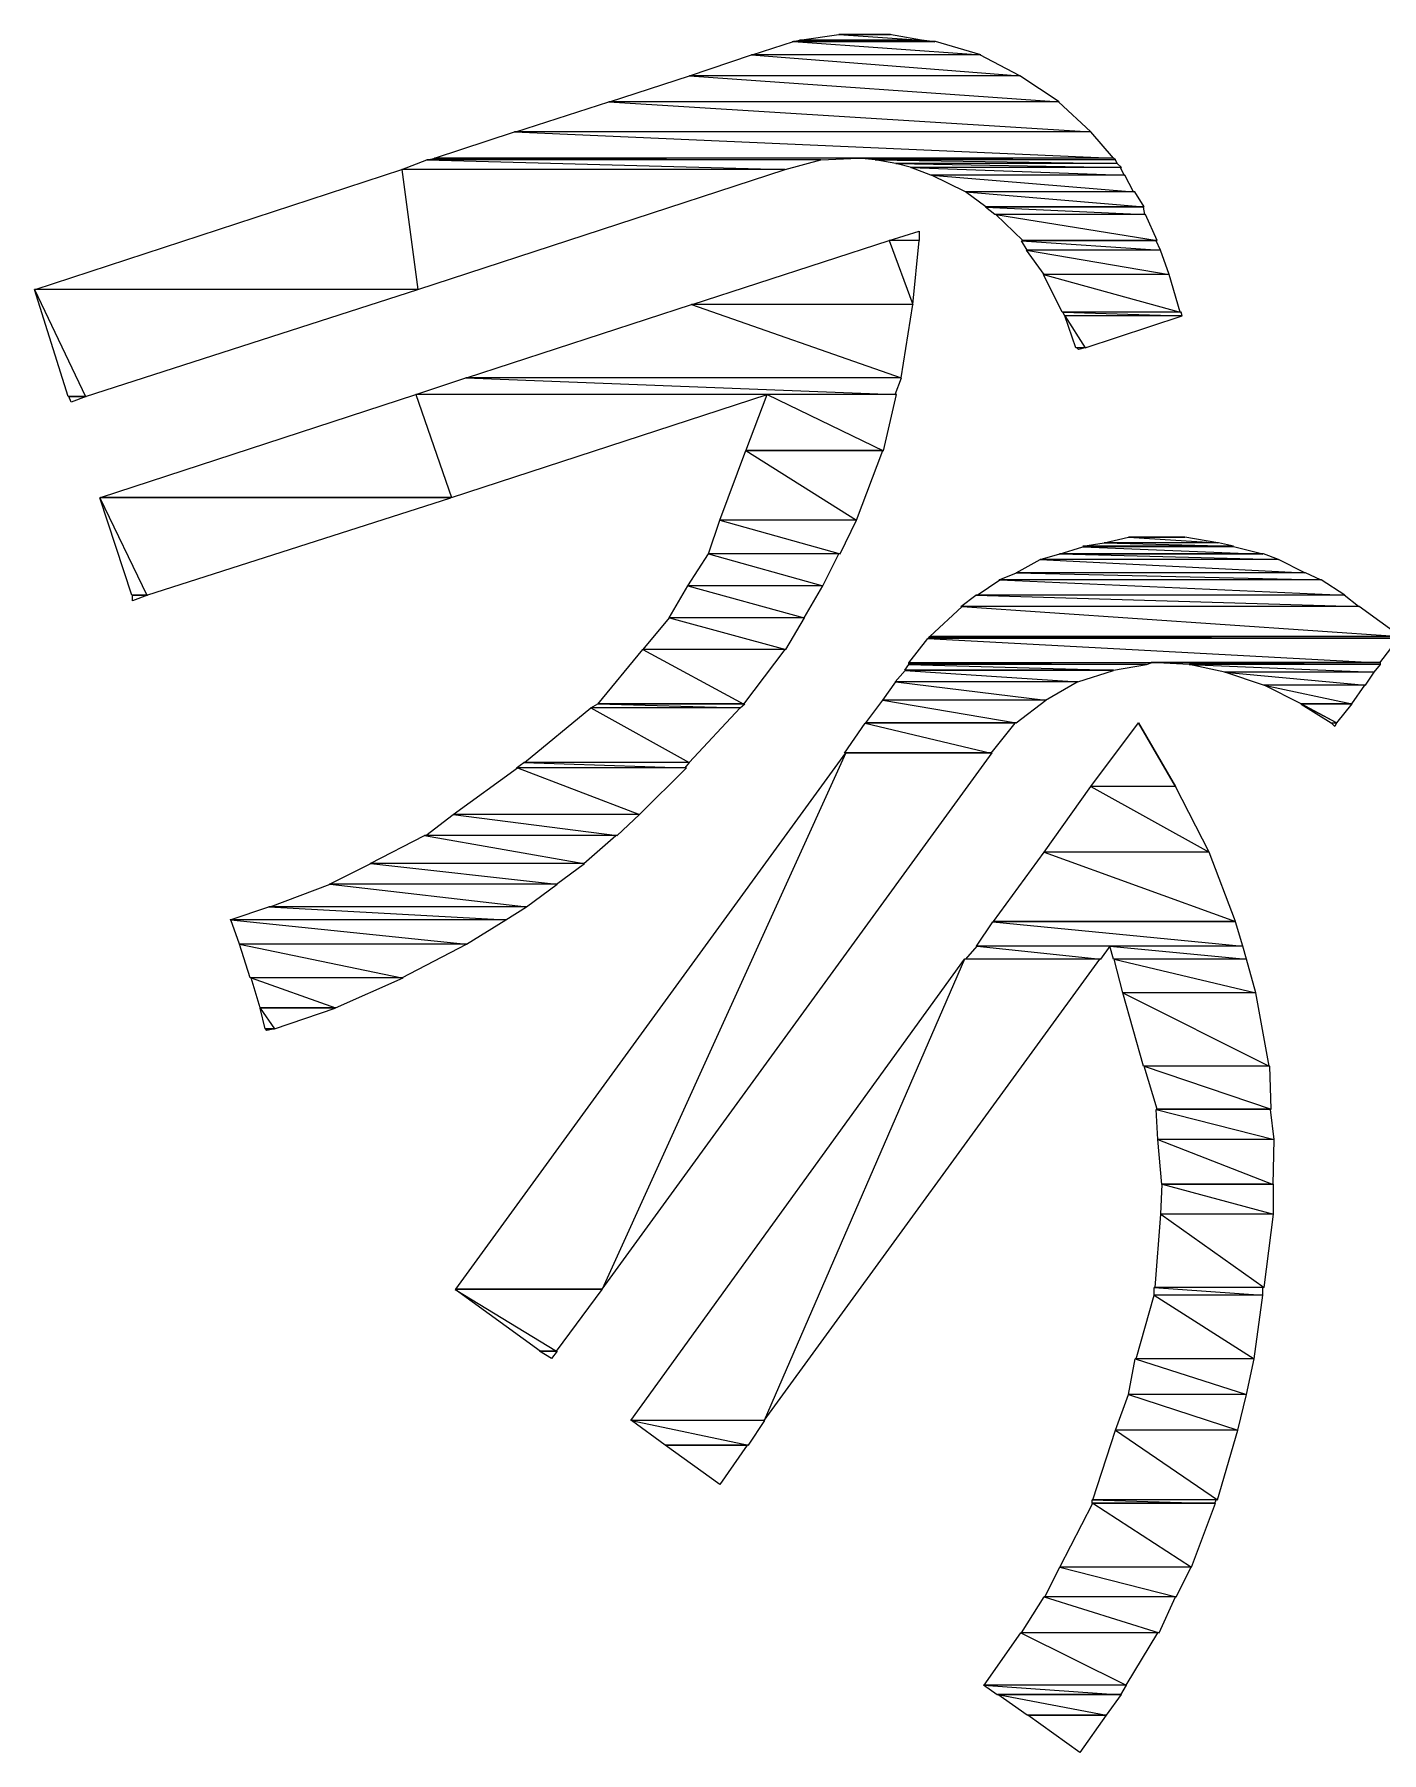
# Model space of a CAD drawing. Header units: millimetres. Extents: x 10 to 831, y 7 to 587.
# Drawn here: x 753.31 to 760.91, y 141.49 to 151.18 of the extents above; entities that cross this region are included whole.
import ezdxf

# ---------------------------------------------------------------- set-up
doc = ezdxf.new("R2010")
doc.units = ezdxf.units.MM
doc.layers.get('0').update_dxf_attribs({"linetype": 'CONTINUOUS'})

msp = doc.modelspace()

# ---------------------------------------------------------------- linework, layer by layer
at = {"color": 0}
for p, q in [((757.361, 151.063), (757.594, 151.138)), ((757.587, 151.136), (757.629, 151.147)), ((758.391, 151.136), (757.587, 151.136)), ((758.391, 151.136), (757.587, 151.136)), ((758.395, 151.138), (757.594, 151.138)), ((757.594, 151.138), (758.652, 151.063)), ((757.594, 151.138), (758.652, 151.063)), ((758.395, 151.138), (757.594, 151.138)), ((757.594, 151.138), (758.652, 151.063)), ((757.594, 151.138), (758.652, 151.063)), ((757.629, 151.147), (757.851, 151.179)), ((758.317, 151.147), (757.629, 151.147)), ((758.317, 151.147), (757.629, 151.147)), ((758.317, 151.147), (757.629, 151.147)), ((757.629, 151.147), (758.391, 151.136)), ((757.629, 151.147), (758.391, 151.136)), ((758.317, 151.147), (757.629, 151.147)), ((757.629, 151.147), (758.391, 151.136)), ((757.629, 151.147), (758.391, 151.136)), ((758.137, 151.179), (757.851, 151.179)), ((757.851, 151.179), (758.317, 151.147)), ((757.851, 151.179), (758.317, 151.147)), ((758.137, 151.179), (757.851, 151.179)), ((757.851, 151.179), (758.317, 151.147)), ((757.851, 151.179), (758.317, 151.147)), ((758.141, 151.179), (757.855, 151.179)), ((758.141, 151.179), (757.855, 151.179)), ((757.855, 151.179), (757.883, 151.179)), ((757.883, 151.179), (758.141, 151.179)), ((757.883, 151.179), (758.141, 151.179)), ((758.317, 151.147), (758.137, 151.179)), ((758.317, 151.147), (758.137, 151.179)), ((758.391, 151.136), (758.317, 151.147)), ((758.391, 151.136), (758.317, 151.147)), ((758.652, 151.063), (758.395, 151.138)), ((758.652, 151.063), (758.395, 151.138)), ((757.008, 150.946), (757.357, 151.063)), ((758.645, 151.063), (757.357, 151.063)), ((757.357, 151.063), (758.871, 150.946)), ((757.357, 151.063), (758.871, 150.946)), ((758.645, 151.063), (757.357, 151.063)), ((757.357, 151.063), (758.871, 150.946)), ((757.357, 151.063), (758.871, 150.946)), ((758.652, 151.063), (757.361, 151.063)), ((758.652, 151.063), (757.361, 151.063)), ((758.871, 150.946), (758.645, 151.063)), ((758.871, 150.946), (758.645, 151.063)), ((756.557, 150.799), (757.008, 150.946)), ((758.871, 150.946), (757.008, 150.946)), ((758.871, 150.946), (757.008, 150.946)), ((758.871, 150.946), (757.008, 150.946)), ((757.008, 150.946), (759.093, 150.799)), ((757.008, 150.946), (759.093, 150.799)), ((758.871, 150.946), (757.008, 150.946)), ((757.008, 150.946), (759.093, 150.799)), ((757.008, 150.946), (759.093, 150.799)), ((759.093, 150.799), (758.871, 150.946)), ((759.093, 150.799), (758.871, 150.946)), ((756.027, 150.629), (756.553, 150.799)), ((759.09, 150.799), (756.553, 150.799)), ((756.553, 150.799), (759.273, 150.629)), ((756.553, 150.799), (759.273, 150.629)), ((759.09, 150.799), (756.553, 150.799)), ((756.553, 150.799), (759.273, 150.629)), ((756.553, 150.799), (759.273, 150.629)), ((759.093, 150.799), (756.557, 150.799)), ((759.093, 150.799), (756.557, 150.799)), ((759.273, 150.629), (759.09, 150.799)), ((759.273, 150.629), (759.09, 150.799)), ((755.569, 150.481), (756.02, 150.629)), ((759.273, 150.629), (756.02, 150.629)), ((756.02, 150.629), (759.4, 150.481)), ((756.02, 150.629), (759.4, 150.481)), ((759.273, 150.629), (756.02, 150.629)), ((756.02, 150.629), (759.4, 150.481)), ((756.02, 150.629), (759.4, 150.481)), ((759.273, 150.629), (756.027, 150.629)), ((759.273, 150.629), (756.027, 150.629)), ((759.4, 150.481), (759.273, 150.629)), ((759.4, 150.481), (759.273, 150.629)), ((755.385, 150.417), (755.526, 150.471)), ((757.749, 150.471), (755.526, 150.471)), ((755.526, 150.471), (757.548, 150.417)), ((755.526, 150.471), (757.548, 150.417)), ((757.749, 150.471), (755.526, 150.471)), ((755.526, 150.471), (757.548, 150.417)), ((755.526, 150.471), (757.548, 150.417)), ((755.53, 150.471), (755.572, 150.481)), ((757.749, 150.471), (755.53, 150.471)), ((757.749, 150.471), (755.53, 150.471)), ((759.4, 150.481), (755.569, 150.481)), ((759.4, 150.481), (755.569, 150.481)), ((757.961, 150.481), (755.572, 150.481)), ((755.572, 150.481), (757.749, 150.471)), ((755.572, 150.481), (757.749, 150.471)), ((757.961, 150.481), (755.572, 150.481)), ((755.572, 150.481), (757.749, 150.471)), ((755.572, 150.481), (757.749, 150.471)), ((757.548, 150.417), (757.749, 150.471)), ((757.548, 150.417), (757.749, 150.471)), ((757.749, 150.471), (757.961, 150.481)), ((757.749, 150.471), (757.961, 150.481)), ((759.4, 150.481), (757.961, 150.481)), ((757.961, 150.481), (759.411, 150.471)), ((757.961, 150.481), (759.411, 150.471)), ((759.4, 150.481), (757.961, 150.481)), ((757.961, 150.481), (759.411, 150.471)), ((757.961, 150.481), (759.411, 150.471)), ((758.056, 150.471), (757.961, 150.481)), ((759.411, 150.471), (758.056, 150.471)), ((759.411, 150.471), (758.056, 150.471)), ((759.411, 150.471), (758.056, 150.471)), ((758.056, 150.471), (759.421, 150.45)), ((758.056, 150.471), (759.421, 150.45)), ((759.411, 150.471), (758.056, 150.471)), ((758.056, 150.471), (759.421, 150.45)), ((758.056, 150.471), (759.421, 150.45)), ((758.172, 150.45), (758.056, 150.471)), ((759.421, 150.45), (758.172, 150.45)), ((759.421, 150.45), (758.172, 150.45)), ((759.421, 150.45), (758.172, 150.45)), ((758.172, 150.45), (759.446, 150.428)), ((758.172, 150.45), (759.446, 150.428)), ((759.421, 150.45), (758.172, 150.45)), ((758.172, 150.45), (759.446, 150.428)), ((758.172, 150.45), (759.446, 150.428)), ((758.261, 150.428), (758.172, 150.45)), ((759.411, 150.471), (759.4, 150.481)), ((759.411, 150.471), (759.4, 150.481)), ((759.421, 150.45), (759.411, 150.471)), ((759.421, 150.45), (759.411, 150.471)), ((759.446, 150.428), (759.421, 150.45)), ((759.446, 150.428), (759.421, 150.45)), ((753.315, 149.74), (755.385, 150.417)), ((757.548, 150.417), (755.385, 150.417)), ((757.548, 150.417), (755.385, 150.417)), ((757.548, 150.417), (755.385, 150.417)), ((755.385, 150.417), (755.474, 149.74)), ((755.385, 150.417), (755.474, 149.74)), ((757.548, 150.417), (755.385, 150.417)), ((755.385, 150.417), (755.474, 149.74)), ((755.385, 150.417), (755.474, 149.74)), ((755.474, 149.74), (757.548, 150.417)), ((755.474, 149.74), (757.548, 150.417)), ((759.439, 150.428), (758.257, 150.428)), ((758.257, 150.428), (759.46, 150.385)), ((758.257, 150.428), (759.46, 150.385)), ((759.439, 150.428), (758.257, 150.428)), ((758.257, 150.428), (759.46, 150.385)), ((758.257, 150.428), (759.46, 150.385)), ((758.37, 150.385), (758.257, 150.428)), ((759.446, 150.428), (758.261, 150.428)), ((759.446, 150.428), (758.261, 150.428)), ((759.46, 150.385), (758.37, 150.385)), ((759.46, 150.385), (758.37, 150.385)), ((759.464, 150.385), (758.373, 150.385)), ((758.373, 150.385), (759.513, 150.29)), ((758.373, 150.385), (759.513, 150.29)), ((759.464, 150.385), (758.373, 150.385)), ((758.373, 150.385), (759.513, 150.29)), ((758.373, 150.385), (759.513, 150.29)), ((758.564, 150.29), (758.373, 150.385)), ((759.46, 150.385), (759.439, 150.428)), ((759.46, 150.385), (759.439, 150.428)), ((759.513, 150.29), (759.464, 150.385)), ((759.513, 150.29), (759.464, 150.385)), ((759.513, 150.29), (758.564, 150.29)), ((759.513, 150.29), (758.564, 150.29)), ((759.52, 150.29), (758.564, 150.29)), ((758.564, 150.29), (759.573, 150.206)), ((758.564, 150.29), (759.573, 150.206)), ((759.52, 150.29), (758.564, 150.29)), ((758.564, 150.29), (759.573, 150.206)), ((758.564, 150.29), (759.573, 150.206)), ((758.68, 150.206), (758.564, 150.29)), ((759.573, 150.206), (759.52, 150.29)), ((759.573, 150.206), (759.52, 150.29)), ((759.569, 150.205), (758.677, 150.205)), ((758.677, 150.205), (759.576, 150.163)), ((758.677, 150.205), (759.576, 150.163)), ((759.569, 150.205), (758.677, 150.205)), ((758.677, 150.205), (759.576, 150.163)), ((758.677, 150.205), (759.576, 150.163)), ((758.73, 150.163), (758.677, 150.205)), ((759.573, 150.206), (758.68, 150.206)), ((759.573, 150.206), (758.68, 150.206)), ((759.576, 150.163), (758.73, 150.163)), ((759.576, 150.163), (758.73, 150.163)), ((759.58, 150.163), (758.737, 150.163)), ((758.737, 150.163), (759.647, 150.016)), ((758.737, 150.163), (759.647, 150.016)), ((759.58, 150.163), (758.737, 150.163)), ((758.737, 150.163), (759.647, 150.016)), ((758.737, 150.163), (759.647, 150.016)), ((758.888, 150.016), (758.737, 150.163)), ((759.576, 150.163), (759.569, 150.205)), ((759.576, 150.163), (759.569, 150.205)), ((759.647, 150.016), (759.58, 150.163)), ((759.647, 150.016), (759.58, 150.163)), ((758.134, 150.016), (758.303, 150.068)), ((758.303, 150.068), (758.303, 150.016)), ((758.303, 150.068), (758.303, 150.016)), ((757.022, 149.655), (758.134, 150.016)), ((758.303, 150.016), (758.134, 150.016)), ((758.303, 150.016), (758.134, 150.016)), ((758.303, 150.016), (758.134, 150.016)), ((758.134, 150.016), (758.268, 149.655)), ((758.134, 150.016), (758.268, 149.655)), ((758.303, 150.016), (758.134, 150.016)), ((758.134, 150.016), (758.268, 149.655)), ((758.134, 150.016), (758.268, 149.655)), ((758.268, 149.655), (758.303, 150.016)), ((758.268, 149.655), (758.303, 150.016)), ((759.64, 150.015), (758.881, 150.015)), ((758.881, 150.015), (759.665, 149.962)), ((758.881, 150.015), (759.665, 149.962)), ((759.64, 150.015), (758.881, 150.015)), ((758.881, 150.015), (759.665, 149.962)), ((758.881, 150.015), (759.665, 149.962)), ((758.913, 149.962), (758.881, 150.015)), ((759.647, 150.016), (758.888, 150.016)), ((759.647, 150.016), (758.888, 150.016)), ((759.665, 149.962), (758.91, 149.962)), ((758.91, 149.962), (759.714, 149.824)), ((758.91, 149.962), (759.714, 149.824)), ((759.665, 149.962), (758.91, 149.962)), ((758.91, 149.962), (759.714, 149.824)), ((758.91, 149.962), (759.714, 149.824)), ((759.008, 149.824), (758.91, 149.962)), ((759.665, 149.962), (758.913, 149.962)), ((759.665, 149.962), (758.913, 149.962)), ((759.665, 149.962), (759.64, 150.015)), ((759.665, 149.962), (759.64, 150.015)), ((759.714, 149.824), (759.665, 149.962)), ((759.714, 149.824), (759.665, 149.962)), ((759.714, 149.824), (759.005, 149.824)), ((759.005, 149.824), (759.777, 149.612)), ((759.005, 149.824), (759.777, 149.612)), ((759.714, 149.824), (759.005, 149.824)), ((759.005, 149.824), (759.777, 149.612)), ((759.005, 149.824), (759.777, 149.612)), ((759.111, 149.612), (759.005, 149.824)), ((759.714, 149.824), (759.008, 149.824)), ((759.714, 149.824), (759.008, 149.824)), ((759.777, 149.612), (759.714, 149.824)), ((759.777, 149.612), (759.714, 149.824)), ((755.474, 149.739), (753.311, 149.739)), ((753.311, 149.739), (753.6, 149.137)), ((753.311, 149.739), (753.6, 149.137)), ((755.474, 149.739), (753.311, 149.739)), ((753.311, 149.739), (753.6, 149.137)), ((753.311, 149.739), (753.6, 149.137)), ((753.502, 149.137), (753.311, 149.739)), ((755.474, 149.74), (753.315, 149.74)), ((755.474, 149.74), (753.315, 149.74)), ((753.6, 149.137), (755.474, 149.739)), ((753.6, 149.137), (755.474, 149.739)), ((755.749, 149.242), (757.019, 149.655)), ((758.268, 149.655), (757.019, 149.655)), ((757.019, 149.655), (758.201, 149.242)), ((757.019, 149.655), (758.201, 149.242)), ((758.268, 149.655), (757.019, 149.655)), ((757.019, 149.655), (758.201, 149.242)), ((757.019, 149.655), (758.201, 149.242)), ((758.268, 149.655), (757.022, 149.655)), ((758.268, 149.655), (757.022, 149.655)), ((758.201, 149.242), (758.268, 149.655)), ((758.201, 149.242), (758.268, 149.655)), ((759.777, 149.612), (759.111, 149.612)), ((759.777, 149.612), (759.111, 149.612)), ((759.781, 149.612), (759.114, 149.612)), ((759.114, 149.612), (759.788, 149.592)), ((759.114, 149.612), (759.788, 149.592)), ((759.781, 149.612), (759.114, 149.612)), ((759.114, 149.612), (759.788, 149.592)), ((759.114, 149.612), (759.788, 149.592)), ((759.125, 149.592), (759.114, 149.612)), ((759.788, 149.592), (759.125, 149.592)), ((759.788, 149.592), (759.125, 149.592)), ((759.788, 149.592), (759.125, 149.592)), ((759.125, 149.592), (759.241, 149.411)), ((759.125, 149.592), (759.241, 149.411)), ((759.788, 149.592), (759.125, 149.592)), ((759.125, 149.592), (759.241, 149.411)), ((759.125, 149.592), (759.241, 149.411)), ((759.188, 149.411), (759.125, 149.592)), ((759.241, 149.411), (759.788, 149.592)), ((759.241, 149.411), (759.788, 149.592)), ((759.788, 149.592), (759.781, 149.612)), ((759.788, 149.592), (759.781, 149.612)), ((759.241, 149.411), (759.188, 149.411)), ((759.241, 149.411), (759.188, 149.411)), ((759.192, 149.412), (759.245, 149.412)), ((759.192, 149.412), (759.245, 149.412)), ((759.202, 149.401), (759.192, 149.412)), ((759.245, 149.412), (759.202, 149.401)), ((759.245, 149.412), (759.202, 149.401)), ((755.463, 149.148), (755.745, 149.242)), ((758.204, 149.242), (755.745, 149.242)), ((755.745, 149.242), (758.169, 149.148)), ((755.745, 149.242), (758.169, 149.148)), ((758.204, 149.242), (755.745, 149.242)), ((755.745, 149.242), (758.169, 149.148)), ((755.745, 149.242), (758.169, 149.148)), ((758.201, 149.242), (755.749, 149.242)), ((758.201, 149.242), (755.749, 149.242)), ((758.169, 149.148), (758.204, 149.242)), ((758.169, 149.148), (758.204, 149.242)), ((753.6, 149.137), (753.502, 149.137)), ((753.6, 149.137), (753.502, 149.137)), ((753.505, 149.137), (753.604, 149.137)), ((753.505, 149.137), (753.604, 149.137)), ((753.519, 149.105), (753.505, 149.137)), ((753.604, 149.137), (753.519, 149.105)), ((753.604, 149.137), (753.519, 149.105)), ((753.685, 148.566), (755.463, 149.148)), ((758.169, 149.148), (755.463, 149.148)), ((758.169, 149.148), (755.463, 149.148)), ((757.446, 149.148), (755.463, 149.148)), ((755.463, 149.148), (755.664, 148.566)), ((755.463, 149.148), (755.664, 148.566)), ((757.446, 149.148), (755.463, 149.148)), ((755.463, 149.148), (755.664, 148.566)), ((755.463, 149.148), (755.664, 148.566)), ((755.664, 148.566), (757.446, 149.148)), ((755.664, 148.566), (757.446, 149.148)), ((757.326, 148.83), (757.446, 149.148)), ((758.176, 149.148), (757.446, 149.148)), ((757.446, 149.148), (758.102, 148.83)), ((757.446, 149.148), (758.102, 148.83)), ((758.176, 149.148), (757.446, 149.148)), ((757.446, 149.148), (758.102, 148.83)), ((757.446, 149.148), (758.102, 148.83)), ((758.102, 148.83), (758.176, 149.148)), ((758.102, 148.83), (758.176, 149.148)), ((757.178, 148.438), (757.326, 148.831)), ((758.098, 148.831), (757.326, 148.831)), ((757.326, 148.831), (757.95, 148.438)), ((757.326, 148.831), (757.95, 148.438)), ((758.098, 148.831), (757.326, 148.831)), ((757.326, 148.831), (757.95, 148.438)), ((757.326, 148.831), (757.95, 148.438)), ((758.102, 148.83), (757.326, 148.83)), ((758.102, 148.83), (757.326, 148.83)), ((757.95, 148.438), (758.098, 148.831)), ((757.95, 148.438), (758.098, 148.831)), ((755.661, 148.565), (753.681, 148.565)), ((753.681, 148.565), (753.946, 148.015)), ((753.681, 148.565), (753.946, 148.015)), ((755.661, 148.565), (753.681, 148.565)), ((753.681, 148.565), (753.946, 148.015)), ((753.681, 148.565), (753.946, 148.015)), ((753.861, 148.015), (753.681, 148.565)), ((755.664, 148.566), (753.685, 148.566)), ((755.664, 148.566), (753.685, 148.566)), ((753.946, 148.015), (755.661, 148.565)), ((753.946, 148.015), (755.661, 148.565)), ((757.114, 148.248), (757.178, 148.438)), ((757.95, 148.438), (757.178, 148.438)), ((757.95, 148.438), (757.178, 148.438)), ((757.95, 148.438), (757.178, 148.438)), ((757.178, 148.438), (757.858, 148.248)), ((757.178, 148.438), (757.858, 148.248)), ((757.95, 148.438), (757.178, 148.438)), ((757.178, 148.438), (757.858, 148.248)), ((757.178, 148.438), (757.858, 148.248)), ((757.858, 148.248), (757.95, 148.438)), ((757.858, 148.248), (757.95, 148.438)), ((759.227, 148.291), (759.347, 148.311)), ((759.347, 148.311), (759.485, 148.343)), ((759.989, 148.311), (759.347, 148.311)), ((759.989, 148.311), (759.347, 148.311)), ((759.993, 148.311), (759.347, 148.311)), ((759.347, 148.311), (760.077, 148.291)), ((759.347, 148.311), (760.077, 148.291)), ((759.993, 148.311), (759.347, 148.311)), ((759.347, 148.311), (760.077, 148.291)), ((759.347, 148.311), (760.077, 148.291)), ((759.802, 148.343), (759.485, 148.343)), ((759.802, 148.343), (759.485, 148.343)), ((759.485, 148.343), (759.735, 148.343)), ((759.802, 148.343), (759.485, 148.343)), ((759.485, 148.343), (759.989, 148.311)), ((759.485, 148.343), (759.989, 148.311)), ((759.802, 148.343), (759.485, 148.343)), ((759.485, 148.343), (759.989, 148.311)), ((759.485, 148.343), (759.989, 148.311)), ((759.735, 148.343), (759.802, 148.343)), ((759.735, 148.343), (759.802, 148.343)), ((759.989, 148.311), (759.802, 148.343)), ((759.989, 148.311), (759.802, 148.343)), ((760.077, 148.291), (759.993, 148.311)), ((760.077, 148.291), (759.993, 148.311)), ((756.998, 148.068), (757.114, 148.248)), ((757.858, 148.248), (757.114, 148.248)), ((757.858, 148.248), (757.114, 148.248)), ((757.851, 148.248), (757.114, 148.248)), ((757.114, 148.248), (757.76, 148.068)), ((757.114, 148.248), (757.76, 148.068)), ((757.851, 148.248), (757.114, 148.248)), ((757.114, 148.248), (757.76, 148.068)), ((757.114, 148.248), (757.76, 148.068)), ((757.76, 148.068), (757.851, 148.248)), ((757.76, 148.068), (757.851, 148.248)), ((758.85, 148.142), (758.987, 148.216)), ((758.987, 148.216), (759.097, 148.248)), ((760.331, 148.216), (758.987, 148.216)), ((760.331, 148.216), (758.987, 148.216)), ((760.331, 148.216), (758.987, 148.216)), ((758.987, 148.216), (760.48, 148.142)), ((758.987, 148.216), (760.48, 148.142)), ((760.331, 148.216), (758.987, 148.216)), ((758.987, 148.216), (760.48, 148.142)), ((758.987, 148.216), (760.48, 148.142)), ((759.093, 148.247), (759.227, 148.289)), ((760.243, 148.247), (759.093, 148.247)), ((760.243, 148.247), (759.093, 148.247)), ((760.247, 148.248), (759.097, 148.248)), ((759.097, 148.248), (760.331, 148.216)), ((759.097, 148.248), (760.331, 148.216)), ((760.247, 148.248), (759.097, 148.248)), ((759.097, 148.248), (760.331, 148.216)), ((759.097, 148.248), (760.331, 148.216)), ((760.077, 148.291), (759.227, 148.291)), ((760.077, 148.291), (759.227, 148.291)), ((760.077, 148.289), (759.227, 148.289)), ((759.227, 148.289), (760.243, 148.247)), ((759.227, 148.289), (760.243, 148.247)), ((760.077, 148.289), (759.227, 148.289)), ((759.227, 148.289), (760.243, 148.247)), ((759.227, 148.289), (760.243, 148.247)), ((760.243, 148.247), (760.077, 148.289)), ((760.243, 148.247), (760.077, 148.289)), ((760.331, 148.216), (760.247, 148.248)), ((760.331, 148.216), (760.247, 148.248)), ((760.48, 148.142), (760.331, 148.216)), ((760.48, 148.142), (760.331, 148.216)), ((758.754, 148.101), (758.853, 148.142)), ((760.48, 148.142), (758.85, 148.142)), ((760.48, 148.142), (758.85, 148.142)), ((760.483, 148.142), (758.853, 148.142)), ((758.853, 148.142), (760.568, 148.101)), ((758.853, 148.142), (760.568, 148.101)), ((760.483, 148.142), (758.853, 148.142)), ((758.853, 148.142), (760.568, 148.101)), ((758.853, 148.142), (760.568, 148.101)), ((760.568, 148.101), (760.483, 148.142)), ((760.568, 148.101), (760.483, 148.142)), ((753.946, 148.015), (753.861, 148.015)), ((753.946, 148.015), (753.861, 148.015)), ((753.865, 148.015), (753.95, 148.015)), ((753.95, 148.015), (753.865, 147.983)), ((753.865, 148.015), (753.95, 148.015)), ((753.95, 148.015), (753.865, 147.983)), ((753.865, 147.983), (753.865, 148.015)), ((756.892, 147.888), (756.998, 148.069)), ((757.76, 148.069), (756.998, 148.069)), ((756.998, 148.069), (757.654, 147.888)), ((756.998, 148.069), (757.654, 147.888)), ((757.76, 148.069), (756.998, 148.069)), ((756.998, 148.069), (757.654, 147.888)), ((756.998, 148.069), (757.654, 147.888)), ((757.76, 148.068), (756.998, 148.068)), ((757.76, 148.068), (756.998, 148.068)), ((757.654, 147.888), (757.76, 148.069)), ((757.654, 147.888), (757.76, 148.069)), ((758.539, 147.952), (758.624, 148.015)), ((760.702, 148.015), (758.624, 148.015)), ((758.624, 148.015), (760.783, 147.952)), ((758.624, 148.015), (760.783, 147.952)), ((760.702, 148.015), (758.624, 148.015)), ((758.624, 148.015), (760.783, 147.952)), ((758.624, 148.015), (760.783, 147.952)), ((758.631, 148.015), (758.758, 148.101)), ((760.705, 148.015), (758.631, 148.015)), ((760.705, 148.015), (758.631, 148.015)), ((760.568, 148.101), (758.754, 148.101)), ((760.568, 148.101), (758.754, 148.101)), ((760.571, 148.101), (758.758, 148.101)), ((758.758, 148.101), (760.705, 148.015)), ((758.758, 148.101), (760.705, 148.015)), ((760.571, 148.101), (758.758, 148.101)), ((758.758, 148.101), (760.705, 148.015)), ((758.758, 148.101), (760.705, 148.015)), ((760.705, 148.015), (760.571, 148.101)), ((760.705, 148.015), (760.571, 148.101)), ((760.783, 147.952), (760.702, 148.015)), ((760.783, 147.952), (760.702, 148.015)), ((758.363, 147.782), (758.546, 147.952)), ((760.783, 147.952), (758.539, 147.952)), ((760.783, 147.952), (758.539, 147.952)), ((760.786, 147.952), (758.546, 147.952)), ((758.546, 147.952), (761.019, 147.782)), ((758.546, 147.952), (761.019, 147.782)), ((760.786, 147.952), (758.546, 147.952)), ((758.546, 147.952), (761.019, 147.782)), ((758.546, 147.952), (761.019, 147.782)), ((761.019, 147.782), (760.786, 147.952)), ((761.019, 147.782), (760.786, 147.952)), ((756.747, 147.709), (756.895, 147.888)), ((757.654, 147.888), (756.892, 147.888)), ((757.654, 147.888), (756.892, 147.888)), ((757.657, 147.888), (756.895, 147.888)), ((756.895, 147.888), (757.551, 147.709)), ((756.895, 147.888), (757.551, 147.709)), ((757.657, 147.888), (756.895, 147.888)), ((756.895, 147.888), (757.551, 147.709)), ((756.895, 147.888), (757.551, 147.709)), ((757.551, 147.709), (757.657, 147.888)), ((757.551, 147.709), (757.657, 147.888)), ((758.246, 147.633), (758.352, 147.771)), ((761.009, 147.771), (758.352, 147.771)), ((758.352, 147.771), (760.903, 147.633)), ((758.352, 147.771), (760.903, 147.633)), ((761.009, 147.771), (758.352, 147.771)), ((758.352, 147.771), (760.903, 147.633)), ((758.352, 147.771), (760.903, 147.633)), ((758.356, 147.773), (758.363, 147.782)), ((761.012, 147.773), (758.356, 147.773)), ((761.012, 147.773), (758.356, 147.773)), ((761.019, 147.782), (758.363, 147.782)), ((761.019, 147.782), (758.363, 147.782)), ((761.019, 147.782), (758.363, 147.782)), ((758.363, 147.782), (761.012, 147.773)), ((758.363, 147.782), (761.012, 147.773)), ((761.019, 147.782), (758.363, 147.782)), ((758.363, 147.782), (761.012, 147.773)), ((758.363, 147.782), (761.012, 147.773)), ((760.903, 147.633), (761.009, 147.771)), ((760.903, 147.633), (761.009, 147.771)), ((756.49, 147.4), (756.744, 147.708)), ((757.548, 147.708), (756.744, 147.708)), ((756.744, 147.708), (757.315, 147.4)), ((756.744, 147.708), (757.315, 147.4)), ((757.548, 147.708), (756.744, 147.708)), ((756.744, 147.708), (757.315, 147.4)), ((756.744, 147.708), (757.315, 147.4)), ((757.551, 147.709), (756.747, 147.709)), ((757.551, 147.709), (756.747, 147.709)), ((757.315, 147.4), (757.548, 147.708)), ((757.315, 147.4), (757.548, 147.708)), ((760.903, 147.633), (758.246, 147.633)), ((760.903, 147.633), (758.246, 147.633)), ((759.612, 147.633), (758.246, 147.633)), ((758.246, 147.633), (759.587, 147.624)), ((758.246, 147.633), (759.587, 147.624)), ((759.612, 147.633), (758.246, 147.633)), ((758.246, 147.633), (759.587, 147.624)), ((758.246, 147.633), (759.587, 147.624)), ((758.246, 147.624), (758.246, 147.633)), ((759.587, 147.624), (759.612, 147.633)), ((759.587, 147.624), (759.612, 147.633)), ((760.906, 147.635), (759.612, 147.635)), ((759.612, 147.635), (760.906, 147.624)), ((759.612, 147.635), (760.906, 147.624)), ((760.906, 147.635), (759.612, 147.635)), ((759.612, 147.635), (760.906, 147.624)), ((759.612, 147.635), (760.906, 147.624)), ((759.827, 147.624), (759.612, 147.635)), ((760.906, 147.624), (760.906, 147.635)), ((760.906, 147.624), (760.906, 147.635)), ((758.169, 147.527), (758.225, 147.591)), ((758.222, 147.592), (758.246, 147.624)), ((759.4, 147.592), (758.222, 147.592)), ((759.4, 147.592), (758.222, 147.592)), ((759.4, 147.591), (758.225, 147.591)), ((758.225, 147.591), (759.199, 147.527)), ((758.225, 147.591), (759.199, 147.527)), ((759.4, 147.591), (758.225, 147.591)), ((758.225, 147.591), (759.199, 147.527)), ((758.225, 147.591), (759.199, 147.527)), ((759.587, 147.624), (758.246, 147.624)), ((759.587, 147.624), (758.246, 147.624)), ((759.587, 147.624), (758.246, 147.624)), ((758.246, 147.624), (759.4, 147.592)), ((758.246, 147.624), (759.4, 147.592)), ((759.587, 147.624), (758.246, 147.624)), ((758.246, 147.624), (759.4, 147.592)), ((758.246, 147.624), (759.4, 147.592)), ((759.199, 147.527), (759.4, 147.591)), ((759.199, 147.527), (759.4, 147.591)), ((759.4, 147.592), (759.587, 147.624)), ((759.4, 147.592), (759.587, 147.624)), ((760.906, 147.624), (759.827, 147.624)), ((760.906, 147.624), (759.827, 147.624)), ((760.906, 147.624), (759.827, 147.624)), ((759.827, 147.624), (760.871, 147.581)), ((759.827, 147.624), (760.871, 147.581)), ((760.906, 147.624), (759.827, 147.624)), ((759.827, 147.624), (760.871, 147.581)), ((759.827, 147.624), (760.871, 147.581)), ((760.028, 147.581), (759.827, 147.624)), ((760.871, 147.581), (760.028, 147.581)), ((760.871, 147.581), (760.028, 147.581)), ((760.871, 147.581), (760.028, 147.581)), ((760.028, 147.581), (760.822, 147.507)), ((760.028, 147.581), (760.822, 147.507)), ((760.871, 147.581), (760.028, 147.581)), ((760.028, 147.581), (760.822, 147.507)), ((760.028, 147.581), (760.822, 147.507)), ((760.247, 147.507), (760.028, 147.581)), ((760.822, 147.507), (760.871, 147.581)), ((760.822, 147.507), (760.871, 147.581)), ((760.871, 147.581), (760.906, 147.624)), ((760.871, 147.581), (760.906, 147.624)), ((758.098, 147.423), (758.172, 147.527)), ((759.199, 147.527), (758.169, 147.527)), ((759.199, 147.527), (758.169, 147.527)), ((759.195, 147.527), (758.172, 147.527)), ((758.172, 147.527), (759.016, 147.423)), ((758.172, 147.527), (759.016, 147.423)), ((759.195, 147.527), (758.172, 147.527)), ((758.172, 147.527), (759.016, 147.423)), ((758.172, 147.527), (759.016, 147.423)), ((759.016, 147.423), (759.195, 147.527)), ((759.016, 147.423), (759.195, 147.527)), ((760.822, 147.507), (760.247, 147.507)), ((760.822, 147.507), (760.247, 147.507)), ((760.818, 147.507), (760.25, 147.507)), ((760.25, 147.507), (760.744, 147.402)), ((760.25, 147.507), (760.744, 147.402)), ((760.818, 147.507), (760.25, 147.507)), ((760.25, 147.507), (760.744, 147.402)), ((760.25, 147.507), (760.744, 147.402)), ((760.458, 147.402), (760.25, 147.507)), ((760.744, 147.402), (760.818, 147.507)), ((760.744, 147.402), (760.818, 147.507)), ((756.077, 147.072), (756.451, 147.38)), ((756.451, 147.38), (756.49, 147.402)), ((757.294, 147.38), (756.451, 147.38)), ((757.294, 147.38), (756.451, 147.38)), ((757.294, 147.38), (756.451, 147.38)), ((756.451, 147.38), (757.005, 147.072)), ((756.451, 147.38), (757.005, 147.072)), ((757.294, 147.38), (756.451, 147.38)), ((756.451, 147.38), (757.005, 147.072)), ((756.451, 147.38), (757.005, 147.072)), ((757.319, 147.402), (756.49, 147.402)), ((756.49, 147.402), (757.294, 147.38)), ((756.49, 147.402), (757.294, 147.38)), ((757.319, 147.402), (756.49, 147.402)), ((756.49, 147.402), (757.294, 147.38)), ((756.49, 147.402), (757.294, 147.38)), ((757.315, 147.4), (756.49, 147.4)), ((757.315, 147.4), (756.49, 147.4)), ((757.005, 147.072), (757.294, 147.38)), ((757.005, 147.072), (757.294, 147.38)), ((757.294, 147.38), (757.319, 147.402)), ((757.294, 147.38), (757.319, 147.402)), ((758.003, 147.296), (758.098, 147.423)), ((759.016, 147.423), (758.098, 147.423)), ((759.016, 147.423), (758.098, 147.423)), ((759.019, 147.423), (758.098, 147.423)), ((758.098, 147.423), (758.85, 147.296)), ((758.098, 147.423), (758.85, 147.296)), ((759.019, 147.423), (758.098, 147.423)), ((758.098, 147.423), (758.85, 147.296)), ((758.098, 147.423), (758.85, 147.296)), ((758.85, 147.296), (759.019, 147.423)), ((758.85, 147.296), (759.019, 147.423)), ((760.744, 147.402), (760.458, 147.402)), ((760.744, 147.402), (760.458, 147.402)), ((760.458, 147.402), (760.744, 147.402)), ((760.458, 147.402), (760.744, 147.402)), ((760.659, 147.296), (760.458, 147.402)), ((760.458, 147.4), (760.628, 147.296)), ((760.659, 147.296), (760.458, 147.4)), ((760.458, 147.4), (760.628, 147.296)), ((760.659, 147.296), (760.458, 147.4)), ((760.744, 147.402), (760.659, 147.296)), ((760.744, 147.402), (760.659, 147.296)), ((757.883, 147.125), (757.999, 147.294)), ((758.846, 147.294), (757.999, 147.294)), ((757.999, 147.294), (758.709, 147.125)), ((757.999, 147.294), (758.709, 147.125)), ((758.846, 147.294), (757.999, 147.294)), ((757.999, 147.294), (758.709, 147.125)), ((757.999, 147.294), (758.709, 147.125)), ((758.85, 147.296), (758.003, 147.296)), ((758.85, 147.296), (758.003, 147.296)), ((758.709, 147.125), (758.846, 147.294)), ((758.709, 147.125), (758.846, 147.294)), ((759.273, 146.936), (759.541, 147.296)), ((759.538, 147.296), (759.538, 147.296)), ((759.538, 147.296), (759.538, 147.296)), ((759.538, 147.296), (759.538, 147.296)), ((759.538, 147.296), (759.538, 147.296)), ((759.749, 146.936), (759.541, 147.296)), ((759.541, 147.296), (759.749, 146.936)), ((759.541, 147.296), (759.749, 146.936)), ((759.749, 146.936), (759.541, 147.296)), ((759.541, 147.296), (759.749, 146.936)), ((759.541, 147.296), (759.749, 146.936)), ((760.628, 147.296), (760.659, 147.296)), ((760.628, 147.296), (760.659, 147.296)), ((760.628, 147.296), (760.659, 147.296)), ((760.628, 147.296), (760.659, 147.296)), ((760.649, 147.274), (760.628, 147.296)), ((760.659, 147.296), (760.649, 147.274)), ((760.659, 147.296), (760.649, 147.274)), ((755.689, 144.1), (757.89, 147.126)), ((756.031, 147.041), (756.073, 147.072)), ((757.008, 147.072), (756.073, 147.072)), ((756.073, 147.072), (756.984, 147.041)), ((756.073, 147.072), (756.984, 147.041)), ((757.008, 147.072), (756.073, 147.072)), ((756.073, 147.072), (756.984, 147.041)), ((756.073, 147.072), (756.984, 147.041)), ((757.005, 147.072), (756.077, 147.072)), ((757.005, 147.072), (756.077, 147.072)), ((757.89, 147.126), (756.514, 144.1)), ((756.514, 144.1), (758.716, 147.126)), ((757.89, 147.126), (756.514, 144.1)), ((757.89, 147.126), (756.514, 144.1)), ((756.514, 144.1), (758.716, 147.126)), ((757.89, 147.126), (756.514, 144.1)), ((756.984, 147.041), (757.008, 147.072)), ((756.984, 147.041), (757.008, 147.072)), ((758.709, 147.125), (757.883, 147.125)), ((758.709, 147.125), (757.883, 147.125)), ((758.716, 147.126), (757.89, 147.126)), ((758.716, 147.126), (757.89, 147.126)), ((755.675, 146.778), (756.038, 147.042)), ((756.984, 147.041), (756.031, 147.041)), ((756.984, 147.041), (756.031, 147.041)), ((756.991, 147.042), (756.038, 147.042)), ((756.038, 147.042), (756.726, 146.778)), ((756.038, 147.042), (756.726, 146.778)), ((756.991, 147.042), (756.038, 147.042)), ((756.038, 147.042), (756.726, 146.778)), ((756.038, 147.042), (756.726, 146.778)), ((756.726, 146.778), (756.991, 147.042)), ((756.726, 146.778), (756.991, 147.042)), ((759.008, 146.565), (759.273, 146.936)), ((759.749, 146.936), (759.273, 146.936)), ((759.749, 146.936), (759.273, 146.936)), ((759.749, 146.936), (759.273, 146.936)), ((759.273, 146.936), (759.94, 146.565)), ((759.273, 146.936), (759.94, 146.565)), ((759.749, 146.936), (759.273, 146.936)), ((759.273, 146.936), (759.94, 146.565)), ((759.273, 146.936), (759.94, 146.565)), ((759.94, 146.565), (759.749, 146.936)), ((759.94, 146.565), (759.749, 146.936)), ((755.519, 146.66), (755.675, 146.778)), ((756.726, 146.778), (755.675, 146.778)), ((756.726, 146.778), (755.675, 146.778)), ((756.726, 146.778), (755.675, 146.778)), ((755.675, 146.778), (756.599, 146.66)), ((755.675, 146.778), (756.599, 146.66)), ((756.726, 146.778), (755.675, 146.778)), ((755.675, 146.778), (756.599, 146.66)), ((755.675, 146.778), (756.599, 146.66)), ((756.599, 146.66), (756.726, 146.778)), ((756.599, 146.66), (756.726, 146.778)), ((755.205, 146.501), (755.512, 146.659)), ((756.592, 146.659), (755.512, 146.659)), ((755.512, 146.659), (756.412, 146.501)), ((755.512, 146.659), (756.412, 146.501)), ((756.592, 146.659), (755.512, 146.659)), ((755.512, 146.659), (756.412, 146.501)), ((755.512, 146.659), (756.412, 146.501)), ((756.599, 146.66), (755.519, 146.66)), ((756.599, 146.66), (755.519, 146.66)), ((756.412, 146.501), (756.592, 146.659)), ((756.412, 146.501), (756.592, 146.659)), ((758.723, 146.174), (759.008, 146.565)), ((759.94, 146.565), (759.008, 146.565)), ((759.94, 146.565), (759.008, 146.565)), ((759.94, 146.565), (759.008, 146.565)), ((759.008, 146.565), (760.088, 146.174)), ((759.008, 146.565), (760.088, 146.174)), ((759.94, 146.565), (759.008, 146.565)), ((759.008, 146.565), (760.088, 146.174)), ((759.008, 146.565), (760.088, 146.174)), ((760.088, 146.174), (759.94, 146.565)), ((760.088, 146.174), (759.94, 146.565)), ((754.976, 146.385), (755.209, 146.501)), ((756.412, 146.501), (755.205, 146.501)), ((756.412, 146.501), (755.205, 146.501)), ((756.416, 146.501), (755.209, 146.501)), ((755.209, 146.501), (756.257, 146.385)), ((755.209, 146.501), (756.257, 146.385)), ((756.416, 146.501), (755.209, 146.501)), ((755.209, 146.501), (756.257, 146.385)), ((755.209, 146.501), (756.257, 146.385)), ((756.257, 146.385), (756.416, 146.501)), ((756.257, 146.385), (756.416, 146.501)), ((754.641, 146.258), (754.98, 146.386)), ((756.257, 146.385), (754.976, 146.385)), ((756.257, 146.385), (754.976, 146.385)), ((756.26, 146.386), (754.98, 146.386)), ((754.98, 146.386), (756.087, 146.258)), ((754.98, 146.386), (756.087, 146.258)), ((756.26, 146.386), (754.98, 146.386)), ((754.98, 146.386), (756.087, 146.258)), ((754.98, 146.386), (756.087, 146.258)), ((756.087, 146.258), (756.26, 146.386)), ((756.087, 146.258), (756.26, 146.386)), ((754.415, 146.184), (754.634, 146.258)), ((755.971, 146.184), (754.415, 146.184)), ((755.971, 146.184), (754.415, 146.184)), ((755.971, 146.184), (754.419, 146.184)), ((754.419, 146.184), (755.749, 146.046)), ((754.419, 146.184), (755.749, 146.046)), ((755.971, 146.184), (754.419, 146.184)), ((754.419, 146.184), (755.749, 146.046)), ((754.419, 146.184), (755.749, 146.046)), ((754.468, 146.046), (754.419, 146.184)), ((756.087, 146.258), (754.634, 146.258)), ((754.634, 146.258), (755.971, 146.184)), ((754.634, 146.258), (755.971, 146.184)), ((756.087, 146.258), (754.634, 146.258)), ((754.634, 146.258), (755.971, 146.184)), ((754.634, 146.258), (755.971, 146.184)), ((756.087, 146.258), (754.641, 146.258)), ((756.087, 146.258), (754.641, 146.258)), ((755.749, 146.046), (755.971, 146.184)), ((755.749, 146.046), (755.971, 146.184)), ((755.971, 146.184), (756.087, 146.258)), ((755.971, 146.184), (756.087, 146.258)), ((758.627, 146.036), (758.719, 146.173)), ((760.088, 146.173), (758.719, 146.173)), ((758.719, 146.173), (760.13, 146.036)), ((758.719, 146.173), (760.13, 146.036)), ((760.088, 146.173), (758.719, 146.173)), ((758.719, 146.173), (760.13, 146.036)), ((758.719, 146.173), (760.13, 146.036)), ((760.088, 146.174), (758.723, 146.174)), ((760.088, 146.174), (758.723, 146.174)), ((760.13, 146.036), (760.088, 146.173)), ((760.13, 146.036), (760.088, 146.173)), ((755.749, 146.046), (754.468, 146.046)), ((755.749, 146.046), (754.468, 146.046)), ((755.749, 146.046), (754.468, 146.046)), ((754.468, 146.046), (755.385, 145.856)), ((754.468, 146.046), (755.385, 145.856)), ((755.749, 146.046), (754.468, 146.046)), ((754.468, 146.046), (755.385, 145.856)), ((754.468, 146.046), (755.385, 145.856)), ((754.528, 145.856), (754.468, 146.046)), ((755.385, 145.856), (755.749, 146.046)), ((755.385, 145.856), (755.749, 146.046)), ((758.567, 145.962), (758.631, 146.036)), ((760.13, 146.036), (758.627, 146.036)), ((760.13, 146.036), (758.627, 146.036)), ((759.382, 146.036), (758.631, 146.036)), ((758.631, 146.036), (759.329, 145.962)), ((758.631, 146.036), (759.329, 145.962)), ((759.382, 146.036), (758.631, 146.036)), ((758.631, 146.036), (759.329, 145.962)), ((758.631, 146.036), (759.329, 145.962)), ((759.329, 145.962), (759.382, 146.036)), ((759.329, 145.962), (759.382, 146.036)), ((760.13, 146.036), (759.379, 146.036)), ((759.379, 146.036), (760.151, 145.962)), ((759.379, 146.036), (760.151, 145.962)), ((760.13, 146.036), (759.379, 146.036)), ((759.379, 146.036), (760.151, 145.962)), ((759.379, 146.036), (760.151, 145.962)), ((759.4, 145.962), (759.379, 146.036)), ((760.151, 145.962), (760.13, 146.036)), ((760.151, 145.962), (760.13, 146.036)), ((756.677, 143.359), (758.56, 145.962)), ((758.56, 145.962), (757.428, 143.359)), ((757.428, 143.359), (759.322, 145.962)), ((758.56, 145.962), (757.428, 143.359)), ((758.56, 145.962), (757.428, 143.359)), ((757.428, 143.359), (759.322, 145.962)), ((758.56, 145.962), (757.428, 143.359)), ((759.322, 145.962), (758.56, 145.962)), ((759.322, 145.962), (758.56, 145.962)), ((759.329, 145.962), (758.567, 145.962)), ((759.329, 145.962), (758.567, 145.962)), ((760.151, 145.962), (759.4, 145.962)), ((760.151, 145.962), (759.4, 145.962)), ((760.151, 145.962), (759.404, 145.962)), ((759.404, 145.962), (760.204, 145.772)), ((759.404, 145.962), (760.204, 145.772)), ((760.151, 145.962), (759.404, 145.962)), ((759.404, 145.962), (760.204, 145.772)), ((759.404, 145.962), (760.204, 145.772)), ((759.453, 145.772), (759.404, 145.962)), ((760.204, 145.772), (760.151, 145.962)), ((760.204, 145.772), (760.151, 145.962)), ((755.385, 145.856), (754.528, 145.856)), ((755.385, 145.856), (754.528, 145.856)), ((755.392, 145.856), (754.535, 145.856)), ((754.535, 145.856), (755.011, 145.688)), ((754.535, 145.856), (755.011, 145.688)), ((755.392, 145.856), (754.535, 145.856)), ((754.535, 145.856), (755.011, 145.688)), ((754.535, 145.856), (755.011, 145.688)), ((754.585, 145.688), (754.535, 145.856)), ((755.011, 145.688), (755.392, 145.856)), ((755.011, 145.688), (755.392, 145.856)), ((755.011, 145.688), (754.585, 145.688)), ((755.011, 145.688), (754.585, 145.688)), ((755.008, 145.686), (754.585, 145.686)), ((754.585, 145.686), (754.666, 145.569)), ((754.585, 145.686), (754.666, 145.569)), ((755.008, 145.686), (754.585, 145.686)), ((754.585, 145.686), (754.666, 145.569)), ((754.585, 145.686), (754.666, 145.569)), ((754.613, 145.569), (754.585, 145.686)), ((754.666, 145.569), (755.008, 145.686)), ((754.666, 145.569), (755.008, 145.686)), ((760.204, 145.772), (759.453, 145.772)), ((760.204, 145.772), (759.453, 145.772)), ((760.204, 145.772), (759.453, 145.772)), ((759.453, 145.772), (760.278, 145.358)), ((759.453, 145.772), (760.278, 145.358)), ((760.204, 145.772), (759.453, 145.772)), ((759.453, 145.772), (760.278, 145.358)), ((759.453, 145.772), (760.278, 145.358)), ((759.569, 145.358), (759.453, 145.772)), ((760.278, 145.358), (760.204, 145.772)), ((760.278, 145.358), (760.204, 145.772)), ((754.666, 145.569), (754.613, 145.569)), ((754.666, 145.569), (754.613, 145.569)), ((754.616, 145.569), (754.666, 145.569)), ((754.616, 145.569), (754.666, 145.569)), ((754.623, 145.559), (754.616, 145.569)), ((754.666, 145.569), (754.623, 145.559)), ((754.666, 145.569), (754.623, 145.559)), ((760.278, 145.358), (759.569, 145.358)), ((760.278, 145.358), (759.569, 145.358)), ((760.282, 145.358), (759.573, 145.358)), ((759.573, 145.358), (760.289, 145.116)), ((759.573, 145.358), (760.289, 145.116)), ((760.282, 145.358), (759.573, 145.358)), ((759.573, 145.358), (760.289, 145.116)), ((759.573, 145.358), (760.289, 145.116)), ((759.647, 145.116), (759.573, 145.358)), ((760.289, 145.116), (760.282, 145.358)), ((760.289, 145.116), (760.282, 145.358)), ((760.285, 145.114), (759.64, 145.114)), ((759.64, 145.114), (760.307, 144.945)), ((759.64, 145.114), (760.307, 144.945)), ((760.285, 145.114), (759.64, 145.114)), ((759.64, 145.114), (760.307, 144.945)), ((759.64, 145.114), (760.307, 144.945)), ((759.651, 144.945), (759.64, 145.114)), ((760.289, 145.116), (759.647, 145.116)), ((760.289, 145.116), (759.647, 145.116)), ((760.307, 144.945), (760.285, 145.114)), ((760.307, 144.945), (760.285, 145.114)), ((760.307, 144.945), (759.651, 144.945)), ((760.307, 144.945), (759.651, 144.945)), ((760.307, 144.945), (759.651, 144.945)), ((759.651, 144.945), (760.3, 144.691)), ((759.651, 144.945), (760.3, 144.691)), ((760.307, 144.945), (759.651, 144.945)), ((759.651, 144.945), (760.3, 144.691)), ((759.651, 144.945), (760.3, 144.691)), ((759.672, 144.691), (759.651, 144.945)), ((760.3, 144.691), (760.307, 144.945)), ((760.3, 144.691), (760.307, 144.945)), ((759.668, 144.523), (759.675, 144.693)), ((760.3, 144.691), (759.672, 144.691)), ((760.3, 144.691), (759.672, 144.691)), ((760.303, 144.693), (759.675, 144.693)), ((759.675, 144.693), (760.303, 144.523)), ((759.675, 144.693), (760.303, 144.523)), ((760.303, 144.693), (759.675, 144.693)), ((759.675, 144.693), (760.303, 144.523)), ((759.675, 144.693), (760.303, 144.523)), ((760.303, 144.523), (760.303, 144.693)), ((760.303, 144.523), (760.303, 144.693)), ((759.636, 144.11), (759.668, 144.523)), ((760.303, 144.523), (759.668, 144.523)), ((760.303, 144.523), (759.668, 144.523)), ((760.303, 144.523), (759.668, 144.523)), ((759.668, 144.523), (760.25, 144.11)), ((759.668, 144.523), (760.25, 144.11)), ((760.303, 144.523), (759.668, 144.523)), ((759.668, 144.523), (760.25, 144.11)), ((759.668, 144.523), (760.25, 144.11)), ((760.25, 144.11), (760.303, 144.523)), ((760.25, 144.11), (760.303, 144.523)), ((756.514, 144.099), (755.685, 144.099)), ((755.685, 144.099), (756.257, 143.75)), ((755.685, 144.099), (756.257, 143.75)), ((756.514, 144.099), (755.685, 144.099)), ((755.685, 144.099), (756.257, 143.75)), ((755.685, 144.099), (756.257, 143.75)), ((756.165, 143.75), (755.685, 144.099)), ((756.514, 144.1), (755.689, 144.1)), ((756.514, 144.1), (755.689, 144.1)), ((756.257, 143.75), (756.514, 144.099)), ((756.257, 143.75), (756.514, 144.099)), ((759.527, 143.707), (759.629, 144.067)), ((760.243, 144.11), (759.629, 144.11)), ((759.629, 144.11), (760.243, 144.067)), ((759.629, 144.11), (760.243, 144.067)), ((760.243, 144.11), (759.629, 144.11)), ((759.629, 144.11), (760.243, 144.067)), ((759.629, 144.11), (760.243, 144.067)), ((759.629, 144.067), (759.629, 144.11)), ((760.243, 144.067), (759.629, 144.067)), ((760.243, 144.067), (759.629, 144.067)), ((760.243, 144.067), (759.629, 144.067)), ((759.629, 144.067), (760.194, 143.707)), ((759.629, 144.067), (760.194, 143.707)), ((760.243, 144.067), (759.629, 144.067)), ((759.629, 144.067), (760.194, 143.707)), ((759.629, 144.067), (760.194, 143.707)), ((760.25, 144.11), (759.636, 144.11)), ((760.25, 144.11), (759.636, 144.11)), ((760.194, 143.707), (760.243, 144.067)), ((760.194, 143.707), (760.243, 144.067)), ((760.243, 144.067), (760.243, 144.11)), ((760.243, 144.067), (760.243, 144.11)), ((756.162, 143.75), (756.26, 143.75)), ((756.162, 143.75), (756.26, 143.75)), ((756.229, 143.709), (756.162, 143.75)), ((756.257, 143.75), (756.165, 143.75)), ((756.257, 143.75), (756.165, 143.75)), ((756.26, 143.75), (756.229, 143.709)), ((756.26, 143.75), (756.229, 143.709)), ((759.485, 143.506), (759.523, 143.707)), ((760.194, 143.707), (759.523, 143.707)), ((759.523, 143.707), (760.151, 143.506)), ((759.523, 143.707), (760.151, 143.506)), ((760.194, 143.707), (759.523, 143.707)), ((759.523, 143.707), (760.151, 143.506)), ((759.523, 143.707), (760.151, 143.506)), ((760.194, 143.707), (759.527, 143.707)), ((760.194, 143.707), (759.527, 143.707)), ((760.151, 143.506), (760.194, 143.707)), ((760.151, 143.506), (760.194, 143.707)), ((759.411, 143.305), (759.485, 143.506)), ((760.151, 143.506), (759.485, 143.506)), ((760.151, 143.506), (759.485, 143.506)), ((760.151, 143.506), (759.485, 143.506)), ((759.485, 143.506), (760.102, 143.305)), ((759.485, 143.506), (760.102, 143.305)), ((760.151, 143.506), (759.485, 143.506)), ((759.485, 143.506), (760.102, 143.305)), ((759.485, 143.506), (760.102, 143.305)), ((760.102, 143.305), (760.151, 143.506)), ((760.102, 143.305), (760.151, 143.506)), ((757.428, 143.359), (756.677, 143.359)), ((757.428, 143.359), (756.677, 143.359)), ((757.432, 143.359), (756.68, 143.359)), ((756.68, 143.359), (757.34, 143.221)), ((756.68, 143.359), (757.34, 143.221)), ((757.432, 143.359), (756.68, 143.359)), ((756.68, 143.359), (757.34, 143.221)), ((756.68, 143.359), (757.34, 143.221)), ((756.871, 143.221), (756.68, 143.359)), ((757.34, 143.221), (757.432, 143.359)), ((757.34, 143.221), (757.432, 143.359)), ((759.284, 142.913), (759.411, 143.305)), ((760.102, 143.305), (759.411, 143.305)), ((760.102, 143.305), (759.411, 143.305)), ((760.102, 143.305), (759.411, 143.305)), ((759.411, 143.305), (759.986, 142.913)), ((759.411, 143.305), (759.986, 142.913)), ((760.102, 143.305), (759.411, 143.305)), ((759.411, 143.305), (759.986, 142.913)), ((759.411, 143.305), (759.986, 142.913)), ((759.986, 142.913), (760.102, 143.305)), ((759.986, 142.913), (760.102, 143.305)), ((756.871, 143.221), (757.333, 143.221)), ((756.871, 143.221), (757.333, 143.221)), ((757.178, 142.998), (756.871, 143.221)), ((757.34, 143.221), (756.871, 143.221)), ((757.34, 143.221), (756.871, 143.221)), ((757.333, 143.221), (757.178, 142.998)), ((757.333, 143.221), (757.178, 142.998)), ((759.097, 142.533), (759.284, 142.893)), ((759.979, 142.913), (759.28, 142.913)), ((759.28, 142.913), (759.972, 142.892)), ((759.28, 142.913), (759.972, 142.892)), ((759.979, 142.913), (759.28, 142.913)), ((759.28, 142.913), (759.972, 142.892)), ((759.28, 142.913), (759.972, 142.892)), ((759.28, 142.892), (759.28, 142.913)), ((759.972, 142.892), (759.28, 142.892)), ((759.972, 142.892), (759.28, 142.892)), ((759.986, 142.913), (759.284, 142.913)), ((759.986, 142.913), (759.284, 142.913)), ((759.975, 142.893), (759.284, 142.893)), ((759.284, 142.893), (759.841, 142.533)), ((759.284, 142.893), (759.841, 142.533)), ((759.975, 142.893), (759.284, 142.893)), ((759.284, 142.893), (759.841, 142.533)), ((759.284, 142.893), (759.841, 142.533)), ((759.841, 142.533), (759.975, 142.893)), ((759.841, 142.533), (759.975, 142.893)), ((759.972, 142.892), (759.979, 142.913)), ((759.972, 142.892), (759.979, 142.913)), ((759.012, 142.364), (759.097, 142.533)), ((759.841, 142.533), (759.097, 142.533)), ((759.841, 142.533), (759.097, 142.533)), ((759.838, 142.533), (759.097, 142.533)), ((759.097, 142.533), (759.753, 142.364)), ((759.097, 142.533), (759.753, 142.364)), ((759.838, 142.533), (759.097, 142.533)), ((759.097, 142.533), (759.753, 142.364)), ((759.097, 142.533), (759.753, 142.364)), ((759.753, 142.364), (759.838, 142.533)), ((759.753, 142.364), (759.838, 142.533)), ((758.881, 142.162), (759.008, 142.364)), ((759.749, 142.364), (759.008, 142.364)), ((759.008, 142.364), (759.658, 142.162)), ((759.008, 142.364), (759.658, 142.162)), ((759.749, 142.364), (759.008, 142.364)), ((759.008, 142.364), (759.658, 142.162)), ((759.008, 142.364), (759.658, 142.162)), ((759.753, 142.364), (759.012, 142.364)), ((759.753, 142.364), (759.012, 142.364)), ((759.658, 142.162), (759.749, 142.364)), ((759.658, 142.162), (759.749, 142.364)), ((758.67, 141.866), (758.878, 142.162)), ((759.651, 142.162), (758.878, 142.162)), ((758.878, 142.162), (759.471, 141.866)), ((758.878, 142.162), (759.471, 141.866)), ((759.651, 142.162), (758.878, 142.162)), ((758.878, 142.162), (759.471, 141.866)), ((758.878, 142.162), (759.471, 141.866)), ((759.658, 142.162), (758.881, 142.162)), ((759.658, 142.162), (758.881, 142.162)), ((759.471, 141.866), (759.651, 142.162)), ((759.471, 141.866), (759.651, 142.162)), ((759.474, 141.866), (758.666, 141.866)), ((758.666, 141.866), (759.442, 141.812)), ((758.666, 141.866), (759.442, 141.812)), ((759.474, 141.866), (758.666, 141.866)), ((758.666, 141.866), (759.442, 141.812)), ((758.666, 141.866), (759.442, 141.812)), ((758.744, 141.812), (758.666, 141.866)), ((759.471, 141.866), (758.67, 141.866)), ((759.471, 141.866), (758.67, 141.866)), ((759.442, 141.812), (758.744, 141.812)), ((759.442, 141.812), (758.744, 141.812)), ((759.446, 141.814), (758.747, 141.814)), ((758.747, 141.814), (759.361, 141.697)), ((758.747, 141.814), (759.361, 141.697)), ((759.446, 141.814), (758.747, 141.814)), ((758.747, 141.814), (759.361, 141.697)), ((758.747, 141.814), (759.361, 141.697)), ((758.913, 141.697), (758.747, 141.814)), ((759.361, 141.697), (759.446, 141.814)), ((759.361, 141.697), (759.446, 141.814)), ((759.442, 141.812), (759.474, 141.866)), ((759.442, 141.812), (759.474, 141.866)), ((759.361, 141.697), (758.913, 141.697)), ((759.361, 141.697), (758.913, 141.697)), ((758.917, 141.697), (759.358, 141.697)), ((758.917, 141.697), (759.358, 141.697)), ((759.21, 141.486), (758.917, 141.697)), ((759.358, 141.697), (759.21, 141.486)), ((759.358, 141.697), (759.21, 141.486))]:
    msp.add_line(p, q, dxfattribs=at)

doc.saveas('drawing.dxf')
